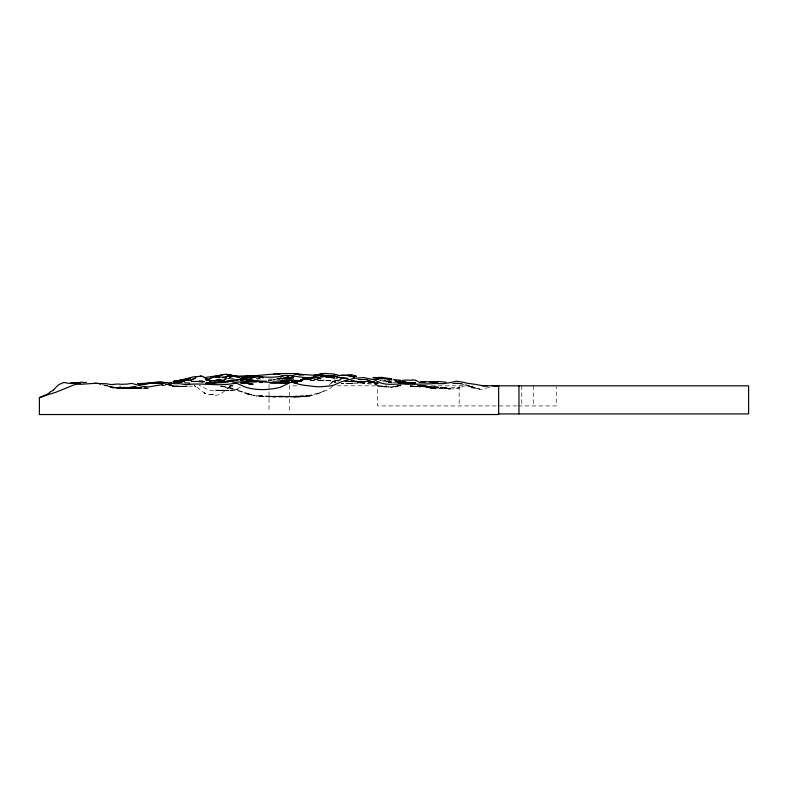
<?xml version="1.0" encoding="UTF-8"?>
<svg xmlns="http://www.w3.org/2000/svg" width="788" height="788" viewBox="0 0 788 788"><rect width="100%" height="100%" fill="white"/><g stroke="black" fill="none" stroke-linecap="round" stroke-linejoin="round"><path stroke-width="0.59" stroke-dasharray="3.94 2.96" d="M329.286 384.672L334.339 380.584L330.97 383.175M332.664 386.386L327.581 390.257L323.267 391.173M337.648 381.293L341.421 378.614M240.458 387.233L234.125 390.513L209.155 390.267L199.059 385.224M317.397 392.976L311.536 395.537M191.445 381.914L193.099 381.067M317.397 393.872L321.593 391.961C306.887 399.979 289.285 395.674 273.436 396.886L268.344 396.6L283.581 397.182L311.536 395.812L298.8 397.083L293.757 396.886L298.8 396.039L293.757 396.876L306.384 396.098L293.757 396.886L306.384 396.098M320.765 392.385L324.981 390.69M378.26 381.569L380.781 380.377M400.777 385.046L391.794 387.272L381.619 386.672L378.26 386.071L371.503 381.333L378.26 386.002L386.75 386.819L378.26 386.002L374.881 383.598M280.183 380.062L276.805 379.767L275.12 380.456L280.183 379.767M167.312 384.288L162.968 385.756M381.441 380.2L381.096 380.328A34.16 17.395 -90 0 1 380.259 380.584M489.259 387.312L489.87 387.085M488.924 387.44L488.767 387.499A31.126 15.849 90 0 1 487.408 387.883L485.181 388.198A24.664 12.559 90 0 0 484.699 388.277A12.815 6.521 90 0 0 484.009 388.484L482.295 389.361A10.195 5.191 90 0 1 481.557 389.548L480.759 389.548A20.488 10.431 -90 0 1 479.961 389.42L479.715 389.351A20.409 10.392 -90 0 1 479.271 389.203L478.188 388.789A12.49 6.363 -90 0 0 477.183 388.642M320.765 378.279L313.998 379.767M371.503 379.757L364.745 381.579L356.284 381.599L373.748 382.111M169.43 383.431L165.204 384.869L169.43 384.426L167.312 384.199M169.43 383.5L165.204 384.869L169.43 384.239L165.204 384.869L168.376 384.081M288.674 378.979L283.581 379.195L287.659 378.998L283.581 378.861L293.757 377.393L281.877 379.038L293.757 377.649L283.581 378.861L288.674 379.087M286.142 378.102L283.581 378.9L293.757 377.728M288.457 376.595L283.581 377.964L280.183 377.964L287.659 378.486M460.31 387.657L459.443 387.854M249.697 378.87L251.983 378.26M285.837 377.373L283.581 377.964L288.674 378.624L283.581 377.649L286.97 377.078M204.762 381.422L204.171 381.589A26.95 13.721 90 0 1 203.432 381.766A19.661 10.008 90 0 1 202.555 381.845L202.043 381.835L204.831 381.865M313.998 379.934L316.264 379.353M425.766 386.12L431.243 388.198A19.542 9.948 -90 0 0 432.573 388.563L433.922 388.642A38.395 19.552 -90 0 1 434.523 388.691L435.725 388.848A21.01 10.697 -90 0 0 436.966 388.848L440.443 388.622A15.13 7.703 90 0 0 441.142 388.553L444.924 387.637A10.894 5.546 -90 0 1 446.491 387.597M209.155 381.205L222.758 378.23M387.765 382.111L391.794 381.234M131.645 386.662L132.453 386.504A30.791 15.671 -90 0 1 133.674 386.396L134.738 386.376M389.784 381.284L384.702 382.141M131.448 386.711L129.133 387.194A23.847 12.145 -90 0 1 127.794 387.312L126.08 387.243A19.828 10.096 90 0 0 125.479 387.292L124.494 387.489A26.171 13.327 90 0 1 123.233 387.637L117.904 387.578M450.943 387.568L459.355 387.873L458.833 387.982A31.175 15.868 -90 0 1 457.976 388.1L456.587 388.179A15.73 8.008 -90 0 0 455.72 388.435L455.326 388.573A19.247 9.801 -90 0 1 454.745 388.76A13.977 7.112 -90 0 1 454.046 388.858L453.208 388.858A33.057 16.824 90 0 0 452.657 388.878L451.82 388.937M352.147 380.21L351.94 380.249A12.903 6.57 -90 0 1 350.63 380.338M292.988 376.9L288.674 377.679L292.722 376.95M317.397 379.166L324.114 378.26M220.768 380.052L209.155 381.274M230.598 379.235L236.558 378.841M276.805 378.27L280.183 378.87L276.805 378.27L293.757 377.659L283.581 378.496L293.757 377.659L288.674 377.748L283.581 378.979L276.805 378.348M319.032 378.339L319.701 378.23M208.751 380.86L210.081 381.047A11.997 6.107 90 0 0 210.672 381.047L210.8 381.028A26.634 13.554 90 0 0 211.214 380.959L219.33 379.639L222.758 380.259L218.759 380.102M341.421 379.905L338.062 380.092L332.664 378.092M445.358 387.548L438.325 388.149M444.205 387.617L438.325 388.031L444.205 387.765L442.521 387.686L450.943 388.563L410.44 385.933L434.021 387.381L418.605 385.135M378.26 383.786C370.921 384.721 363.199 383.51 356.284 380.998L364.745 382.761L357.949 381.559L371.503 382.771L378.26 382.476M141.525 387.479L131.379 388.208L112.29 388.021M210.849 381.944L209.155 380.653L214.208 380.555M133.33 386.406L135.733 386.09M192.597 386.169L173.606 386.11L171.508 385.194M285.63 377.304L283.581 377.57L288.674 378.664M370.37 380.476L368.114 380.752L370.37 380.299L366.991 379.983L370.37 380.299C362.047 382.633 353.113 382.17 344.602 381.146M141.525 387.538L119.54 388.189L111.098 387.016L119.54 388.189L141.525 388.169C128.316 387.893 114.595 389.518 102.056 384.445M276.805 396.886L270.038 397.182L259.892 395.684M303.843 395.084L293.757 396.275L276.805 396.581L293.757 396.275M317.397 378.792L320.765 378.407M140.412 387.174L128.001 388.474L119.54 387.745L128.001 388.179L140.412 387.075M288.674 377.885L293.757 377.363M351.202 381.264L344.602 381.028L357.949 381.825L373.187 381.55M217.389 380.24L219.33 380.062L214.375 380.535M386.75 381.431L388.77 381.225M330.97 377.964L334.339 377.649L330.97 377.373L334.339 377.974M194.311 385.371L195.552 386.809L194.311 385.371C199.994 388.415 204.299 395.556 211.706 394.611C221.694 397.753 224.708 388.582 232.824 385.174L229.485 386.475L232.824 385.49L229.485 386.209L232.824 386.1L229.485 385.775M148.321 388.169L126.326 387.716L131.379 388.169L138.146 387.578C129.183 387.469 119.658 390.287 111.098 386.563L119.54 388.149L111.098 387.135L119.54 388.051M140.402 387.863L124.642 388.198L148.321 388.07L128.001 387.883L140.402 387.903L124.642 388.474M213.676 381.165L218.197 380.762L210.406 381.057M260.513 378.998L249.727 379.008M456.016 388.179L459.355 387.873M212.553 380.663L215.912 380.368M270.038 379.166L272.303 378.959M374.881 381.412L354.61 381.865L374.881 381.264M388.405 382.466L395.152 382.17M273.436 396.275L266.659 395.98M458.271 383.165L451.957 382.919M200.566 381.727L204.653 381.865L191.917 381.185M451.189 388.986L449.475 389.075A10.077 5.132 90 0 1 448.175 388.681L445.9 387.873L449.278 389.055L442.521 387.578L420.634 385.519L432.366 388.523M148.321 388.07L128.001 388.09L119.54 386.002M136.836 386.199L134.768 386.376M232.824 378.23L227.249 378.407L229.485 378.841L226.126 378.368M173.606 385.568L171.498 385.105L173.606 386.11L187.199 386.406L173.606 386.524L166.258 384.288M187.199 386.406L173.606 386.484L166.258 384.022L173.606 386.524L165.204 383.667M291.205 378.22L293.757 378.063L288.674 378.348M276.805 396.285L283.581 396.078L270.038 396.285L259.892 395.379M354.61 381.865L357.949 381.697M217.616 390.356L232.824 390.444L214.228 390.208L226.126 390.227L219.33 390.287M357.949 381.865L368.114 380.978L356.284 381.766M386.75 380.771L391.794 382.466L397.398 382.219M232.824 379.126L234.558 379.136M138.146 387.883L128.001 388.001M123.519 387.617L131.379 387.578L128.001 387.312M378.26 383.007L341.421 383.362M385.903 380.614L381.619 380.693M382.643 381.835L386.75 381.717M477.183 388.642L473.391 388.385A13.829 7.043 90 0 1 472.938 388.129C466.742 384.327 459.118 383.5 451.957 383.608M271.732 380.023L268.344 380.22L276.805 379.767M368.114 379.392L359.062 379.264L364.745 379.767L361.298 379.757L357.949 379.205M451.957 383.589L462.792 383.648M461.669 383.657L456.016 383.667M349.537 383.362L352.916 383.401L341.421 383.323L343.519 383.362M366.893 379.452L359.062 379.255M249.727 379.166L253.125 379.166M199.059 380.663L205.776 380.663M310.61 380.663L324.114 380.584L313.998 379.166M204.663 381.865L196.409 381.55M296.721 385.825L289.344 385.825L289.344 412.695M337.175 385.825L386.494 385.825M397.191 385.825L402.481 385.825M417.236 385.825L427.076 385.825M431.391 385.825L472.918 385.825M131.379 387.873L144.923 388.169M246.339 393.567L256.504 395.98L268.344 396.768M246.339 393.862L251.402 394.601L240.458 391.153C248.604 394.906 257.686 396.482 266.659 396.275M283.581 396.886L298.8 396.876M516.889 405.928L377.649 405.928L377.649 385.825M518.09 405.928L556.23 405.928L556.23 387.016M335.993 382.732L330.97 380.702L317.397 380.368L330.97 380.663L335.993 382.013M121.234 387.568L128.001 387.272L126.316 387.233M256.504 395.98L259.892 395.98M293.757 396.876L298.8 396.906M351.202 383.372L352.916 383.401M330.97 380.702L317.397 380.062M444.205 387.883L450.943 388.72L444.205 387.863L445.9 387.923M417.591 385.224L425.619 385.913L420.634 385.086L425.619 386.977L434.129 388.651L429.824 388.031L420.634 385.086L425.619 386.09L423.934 385.391A23.157 11.79 -90 0 1 423.609 385.214M453.986 383.451L456.016 383.5L453.77 383.441M270.038 380.722L271.732 380.771M273.436 396.886L271.732 396.61L275.12 396.935M190.627 381.412L195.552 381.569L192.597 381.215M409.868 386.13L438.325 387.243L415.562 386.268L434.021 387.558L438.325 387.056L425.619 386.997L434.021 387.381M259.892 396.285L266.659 396.581M202.417 382.279L191.445 381.146M361.298 379.58L364.745 379.777L357.949 379.156L361.298 380.062L357.949 379.117M117.855 387.578L117.126 387.538A23.216 11.82 90 0 0 116.181 387.607L113.649 388.11A16.883 8.599 -90 0 1 112.576 388.07A21.306 10.845 -90 0 1 111.098 387.607A34.485 17.553 -90 0 1 110.684 387.42L109.522 386.829A30.249 15.396 90 0 0 107.72 386.14M210.849 394.561L210.002 394.424L211.706 394.611M411.464 386.1L420.634 387.016M410.44 386.031L415.562 386.347M457.148 383.155L461.669 383.529M368.114 381.264L374.881 382.052L371.503 381.569M334.339 381.579L335.993 382.288L327.581 380.368M222.758 380.072L219.33 379.757L213.174 380.634L219.33 379.688L222.758 380.161M260.01 378.526L258.257 378.289A40.001 20.36 -90 0 0 256.898 378.25L255.873 378.279A31.737 16.154 -90 0 1 254.701 378.23M344.602 380.89L351.202 381.865L347.853 381.264M105.454 385.174L107.72 385.47M330.97 377.294L334.339 377.826M359.062 379.136L361.298 379.511M285.108 377.235L285.364 377.285A11.328 5.762 90 0 0 286.3 377.255M222.758 386.997L220.473 386.179L251.402 394.65M364.755 379.205L365.346 379.314M246.339 393.567L249.697 394.167M107.72 385.696L104.213 385.165M335.442 378.171L337.648 378.565M192.302 381.264L195.552 381.875M166.406 384.209L173.606 385.687L166.406 384.199M107.326 386.051L106.331 385.844A34.869 17.75 -90 0 1 105.493 385.608L104.262 385.184L107.72 385.815L105.454 385.253M352.059 380.299L357.112 381.52L349.537 380.22M222.728 386.228L234.558 388.711L240.458 390.779L221.595 385.982M108.843 385.972L111.098 386.681M384.199 379.914L385.903 380.486M470.574 386.711L469.579 386.376L471.766 387.341L469.579 386.169L479.715 389.075L463.915 384.032M425.619 386.09L423.156 385.204L429.824 387.361L438.325 388.307L429.824 387.351L423.156 385.184M388.77 381.343L391.794 382.466M389.272 381.678L391.794 382.682M446.481 387.676L448.175 388.681M209.155 380.358L210.849 381.402M472.938 388.129L472.061 387.538M371.503 381.333L373.187 382.416M533.259 385.825L533.259 405.928M521.774 385.825L521.774 405.928M459.168 385.825L459.168 405.928M269.033 378.388L269.033 383.214M269.033 384.416L269.033 390.444M269.033 391.646L269.033 412.134M472.081 387.44A29.599 15.071 -90 0 0 468.249 386.14L466.368 385.903A29.767 15.149 90 0 0 464.969 385.933L463.886 386.081A16.775 8.54 90 0 0 462.182 386.632L461.354 387.184A14.342 7.299 -90 0 1 460.31 387.657M400.777 385.115L395.162 386.839L400.777 385.155L391.794 387.006L381.619 386.672L391.794 386.967L398.521 385.992L395.162 386.731L400.777 385.086L395.162 386.977L400.777 385.155M306.384 395.606L303.843 396.571L311.536 394.946L306.384 395.606M213.39 394.296L212.553 394.532L213.39 394.296M164.081 385.174L161.845 385.765L164.081 385.165M288.674 376.664L283.581 377.984L288.674 376.664M169.43 383.933L165.204 384.977L169.43 383.943M169.43 384.16L165.204 384.879L169.43 384.16M187.199 386.11L184.678 386.386L187.199 386.12M438.325 387.056L434.021 387.529L438.325 387.125M218.187 380.762L212.553 380.968L218.187 380.771M324.114 380.072L320.765 380.368L324.114 380.072M378.26 383.667L374.881 383.963L378.26 383.667M311.536 395.212L308.975 395.409L311.536 395.212M391.794 382.003L388.405 382.21L391.794 382.003M317.397 379.461L313.998 379.639L317.397 379.501M357.949 382.771L357.112 382.781L364.745 383.066L357.949 382.771M313.998 380.269L309.979 380.318L313.998 380.269M124.642 387.568L122.376 387.597L128.001 388.169L119.54 387.135L124.642 387.578M197.296 381.254L193.582 381.175L202.417 381.274L197.296 381.254M229.485 390.296L226.126 390.306L229.485 390.296M275.12 379.826L273.436 379.767L275.12 379.826M182.146 386.337L173.606 386.021L171.508 385.165L173.606 386.021L182.146 386.376M374.881 382.17L371.503 381.865L374.881 382.239M202.417 381.865L199.059 381.559L202.417 381.865M420.634 386.347L417.591 386.002L420.634 386.347M335.993 380.309L334.339 380.062L339.332 381.018L335.993 380.309M222.758 380.328L219.33 379.767L222.758 380.368M128.001 388.169L126.326 387.863L128.001 388.208M251.402 394.798L249.697 394.463L253.125 395.379L251.402 394.798M288.674 378.132L284.596 377.304L288.674 378.132M232.824 388.681L229.485 387.873L232.824 388.681M173.606 385.706L170.474 384.544L173.606 385.706M205.776 393.665L204.092 392.887L205.776 393.665"/><path stroke-width="1.18" d="M53.584 389.912L55.928 387.302A36.603 18.636 -90 0 1 56.352 386.839L57.751 385.499A25.413 12.933 90 0 1 59.858 384.18L63.513 382.574A20.439 10.402 90 0 1 65.276 382.673L67.66 383.155A38.179 19.434 -90 0 0 69.216 383.323L70.299 383.362M222.758 380.939L226.126 378.87L219.33 382.505L222.758 381.264L215.912 382.702M337.648 376.034L335.993 376.95L342.475 378.141L339.332 377.314M495.79 385.933L495.012 386.347A21.099 10.746 -90 0 1 494.697 386.504M175.734 381.776L184.678 380.043L175.734 381.215L177.861 381.018M247.452 381.786L249.697 380.968L253.125 381.481L249.697 381.037L247.452 381.806L249.697 380.968L256.504 381.569L253.125 381.776C265.241 380.693 277.1 384.908 289.235 382.091L270.038 383.066M227.249 381.747L240.458 379.274C229.15 382.19 217.153 381.609 205.776 383.066M294.771 382.712L298.8 381.264L294.771 382.741M172.956 381.766L173.202 381.678A20.321 10.342 90 0 1 174.483 381.392L175.566 381.372A30.249 15.405 90 0 0 176.059 381.343M302.838 379.806L298.8 381.185L303.843 378.565L310.984 379.018L304.867 379.422M173.606 381.599L184.678 379.55L173.606 381.244C179.595 382.15 184.855 377.363 190.627 378.555M339.332 375.403L347.853 375.255L354.61 377.068L347.853 375.561L351.202 374.664L356.284 376.162M288.674 381.727L283.581 381.569L288.674 381.727L283.581 383.372L280.183 382.771L283.581 383.303L288.674 381.894L283.581 383.372L288.674 382.259M302.73 379.836L293.757 382.761L302.73 379.983L293.757 381.993L301.607 380.496L293.757 381.697L301.607 380.663L293.757 380.762L301.834 380.634M184.678 380.397L186.362 379.846M182.146 380.21L183.417 379.836M170.228 382.564L171.36 382.269M348.7 375.315L347.853 375.551L348.7 375.6M187.199 379.58L184.678 380.249L187.199 379.727M322.43 374.093L315.692 375.285L324.114 373.463L334.339 374.064M393.517 379.639L396.305 379.796A19.818 10.086 90 0 0 397.388 379.983L400.54 380.279M187.623 380.279L189.337 380.003L187.623 380.279L188.48 380.121M334.339 374.704L335.205 374.497A10.392 5.289 90 0 1 335.826 374.467L338.604 375.295M182.146 380.111L177.861 380.791C184.747 381.303 190.499 376.093 197.296 376.595L196.409 376.644L202.417 376.162L207.461 379.186M234.558 376.231L253.125 375.61L249.697 376.162C267.743 374.783 285.788 372.005 303.843 374.655L298.8 374.812C305.015 374.113 311.152 375.374 317.397 375.265L315.692 375.206L320.765 374.369M332.664 375.423L329.286 375.994L330.97 375.866L317.397 374.93M241.443 383.392L246.339 382.722L253.125 384.268L249.697 384.012L246.339 382.722L249.697 383.963L246.339 382.761L241.64 383.313M405.308 383.667L415.562 382.466M328.714 377.156L330.97 376.753L329.286 377.048M313.998 375.265L324.114 373.463M374.881 379.166L384.199 378.545L391.794 379.875M273.436 374.359L275.12 374.064M182.146 380.358L184.678 379.934L177.861 380.791M173.606 382.072L182.146 380.959L173.606 382.072L182.146 381.875L173.606 382.328M241.443 383.293L243.393 382.978L240.458 382.938M410.44 382.702L415.562 382.623L398.521 383.431M140.402 384.278L158.427 381.894L164.081 382.505L151.67 382.771L165.204 382.466M373.187 377.816L381.619 377.363L391.794 378.87L389.272 378.378M297.795 381.234L293.757 381.559L301.607 380.634L293.757 380.456L301.607 380.604L291.501 381.825L298.8 380.89L293.757 381.323M146.046 384.12L148.292 383.815M293.757 381.559L301.607 380.634M305.902 379.461L310.984 378.9M155.049 382.525L160.703 382.564L151.67 382.869M174.828 381.963L178.492 381.579M288.674 380.476L281.877 380.85L286.142 381.215L280.183 380.663M259.892 381.569L249.697 380.358L246.339 380.683L266.659 381.264M144.923 383.667L138.146 383.608L144.923 384.406L138.146 383.648L161.845 382.466L158.427 382.732L160.703 382.781M151.67 383.372L161.845 382.466M209.155 383.076L205.776 383.372L226.126 382.476M304.867 379.392L310.984 378.949M82.336 382.032L77.283 382.879L72.22 382.623M83.065 382.574L85.065 382.436A21.463 10.924 -90 0 1 86 382.505L86.325 382.564M373.187 377.491L379.934 377.669L378.26 377.659M413.001 380.033L414.074 379.993A17.503 8.904 -90 0 1 415.709 380.397M412.548 380.062L411.375 380.131A22.754 11.584 -90 0 0 410.518 380.279L406.628 380.082A15.996 8.146 -90 0 0 405.308 380.082L403.84 380.338A28.664 14.598 90 0 1 402.461 380.407L401.939 380.377M232.824 382.18C240.862 382.535 248.466 380.377 256.504 381.569M204.092 377.698L222.758 374.911L219.33 375.846C225.22 372.635 231.534 375.482 237.562 376.497L235.563 376.319M73.905 383.066L70.526 383.086L80.662 383.372M158.427 382.771L161.845 382.771M482.354 385.825L487.575 385.825M492.116 385.825L494.903 385.825M497.001 385.825L748.6 385.825L748.6 413.927L498.095 413.927M253.125 381.569L249.697 381.559L253.125 381.569L249.697 380.939L246.339 381.648L251.983 381.707M253.125 380.663L246.339 380.23L253.125 380.663L249.697 380.358M437.251 381.875L434.021 381.835L438.325 381.648L429.824 381.894L438.325 381.5L445.9 382.17M341.421 375.236L350.089 375.462M420.634 381.835L437.251 381.855M162.949 382.564L158.427 382.466L160.703 382.869M246.339 375.561L249.697 375.856M184.678 382.791L189.77 383.155M376.575 378.841L378.26 378.91M411.001 383.342L398.521 382.17L395.162 380.968L398.521 381.855M259.892 382.446L262.148 382.554M347.853 375.364L350.089 375.492M497.228 385.588L498.627 385.884L498.656 414.537L39.4 414.537L39.4 397.497A6.865 3.497 -90 0 0 40.218 397.359L41.715 396.581A29.481 15.011 -90 0 1 42.857 396.049L43.882 395.665A50.629 25.777 -90 0 0 44.433 395.428L47.605 394.02A16.873 8.589 90 0 0 48.767 393.222L50.294 391.922A13.603 6.925 -90 0 1 50.649 391.666L52.619 390.661A14.036 7.151 -90 0 0 53.476 390.011M308.975 379.097L303.843 378.723L298.8 381.205L303.843 378.723C314.038 378.851 324.075 375.925 334.339 375.994L325.848 377.028L334.339 375.866L337.648 377.344M381.619 378.26L383.677 378.417M403.042 382.269L412.144 383.303M347.853 378.26L338.485 377.344M411.001 383.392L398.521 381.028L409.868 383.283M97.663 383.352L95.614 383.165A29.274 14.903 90 0 0 94.993 383.135M342.987 378.23L347.853 378.87M405.308 382.16L413.286 383.382M389.784 380.23L387.765 379.767M322.43 375.945L319.081 375.137M335.176 376.181L336.821 376.674M319.081 377.353L315.692 376.546L311.536 378.033L313.998 377.048C303.203 379.392 292.722 374.133 281.877 375.837L283.581 375.62C270.294 379.353 256.789 374.999 243.393 377.738L256.504 376.526L243.393 377.038L234.558 376.477L237.562 376.802L234.125 375.915L229.485 377.156L233.258 376.171L229.485 375.856L222.758 377.353L226.126 377.866C220.571 376.851 214.297 376.053 209.155 378.959L210.849 378.348L205.776 379.767L208.032 379.757L205.776 379.471L208.032 380.062M378.26 377.363L380.505 377.964M100.608 384.17L99.633 383.874M208.032 379.964L205.776 379.166L208.032 380.161M415.709 380.387L417.364 381.126A29.363 14.942 -90 0 1 418.458 381.747L419.659 382.544M395.162 380.752L398.521 382.21M518.967 385.825L518.967 413.927M39.4 397.497A4.836 4.836 0 0 0 40.09 397.477L51.082 393.675A43.409 43.409 0 0 0 57.416 391.636L73.895 384.879A14.686 14.686 0 0 1 77.707 384.249L80.248 384.278A18.784 18.784 0 0 0 81.499 384.239L94.196 383.362L106.863 383.795A7.555 7.555 0 0 1 108.143 384.091C112.26 385.48 116.476 383.264 120.81 384.288A38.159 38.159 0 0 1 122.081 384.268L127.163 384.111A12.421 12.421 0 0 0 128.424 383.874L131.803 383.401L141.101 385.992L148.311 386.967L160.988 384.82A6.107 6.107 0 0 0 162.269 384.327L164.781 382.919A4.265 4.265 0 0 1 166.061 382.574L171.528 383.303A36.652 36.652 0 0 0 179.152 383.628L185.082 384.475A7.831 7.831 0 0 0 186.352 384.702C201.501 382.594 216.739 386.356 231.977 383.756A31.628 31.628 0 0 0 233.258 383.618L235.858 383.372A7.25 7.25 0 0 1 237.119 383.47L242.556 385.874A23.532 23.532 0 0 0 243.817 386.504C254.859 390.69 268.038 390.168 279.336 387.568A52.717 52.717 0 0 1 280.607 387.125L290.742 382.357A5.368 5.368 0 0 1 292.88 382.288L300.061 384.574A36.356 36.356 0 0 1 303.843 385.243L313.585 386.366A16.164 16.164 0 0 0 314.845 386.563L317.82 386.76A37.075 37.075 0 0 0 321.179 386.731L330.507 385.903A16.863 16.863 0 0 0 334.762 384.751L340.189 382.347A29.048 29.048 0 0 0 341.46 381.737L354.186 378.289A26.408 26.408 0 0 0 355.447 378.23L363.908 377.59L371.079 379.087A27.531 27.531 0 0 1 375.295 380.2C384.977 387.223 397.359 382.741 408.273 384.327A15.228 15.228 0 0 1 409.543 384.229L414.636 384.308A18.685 18.685 0 0 0 415.897 384.239L431.952 383.756A11.909 11.909 0 0 1 433.203 383.529L442.107 383.657A12.194 12.194 0 0 0 443.368 383.667L448.431 382.919A40.789 40.789 0 0 1 449.702 382.712L456.439 381.225L462.379 382.081A33.874 33.874 0 0 1 466.191 383.066L475.922 384.475A33.854 33.854 0 0 0 477.193 384.721L482.68 385.706A16.45 16.45 0 0 0 486.501 385.746L496.322 385.775A20.173 20.173 0 0 1 498.656 385.893M495.8 385.943A11.623 5.92 90 0 1 497.228 385.559M195.552 377.994L190.627 380.21L195.552 377.994M229.485 380.939L227.249 381.825L232.824 380.909L226.126 381.51L229.485 380.988M243.393 377.836L240.458 378.762L246.339 377.363L243.393 377.885M229.485 375.856L226.126 376.753L229.485 375.856L232.824 376.457L229.485 375.856M217.616 375.758L215.912 376.132L217.616 375.777M214.789 382.919L212.553 383.372L214.789 382.968M256.504 376.162L253.125 376.802L256.504 376.201L263.281 377.679L256.504 376.152L253.125 376.762L256.504 376.152M246.339 379.166L240.458 380.2L246.339 379.186L249.697 379.422L240.458 379.619L249.697 379.461L246.339 379.166M200.753 376.181L199.916 376.319L200.753 376.191M273.436 382.17L271.732 382.456L283.581 382.18L273.436 382.17M425.619 381.569L420.634 382.269L425.619 381.589M217.616 376.969L215.912 377.166L219.33 376.989L217.616 376.969M184.678 381.353L177.861 381.963L184.678 381.353M434.021 381.963L431.923 382.121L434.021 381.973M232.824 376.152L229.485 376.27L233.691 376.369L232.824 376.152M293.757 380.318L288.674 380.092L293.757 380.318M280.183 373.758L276.805 373.758L280.183 373.778M229.485 374.694L226.126 374.389L232.824 375.866L229.485 374.694M415.562 383.362L405.308 383.066L415.562 383.372M144.923 383.963L138.146 383.667L144.923 383.963M283.581 380.939L281.877 380.85L286.142 381.303L283.581 380.939M298.8 374.438L293.757 373.482L298.8 374.467M293.757 375.876L291.205 375.561L293.757 375.896M263.281 377.501L259.892 377.058L263.281 377.501M409.868 383.441L405.308 382.801L409.868 383.441M323.001 376.26L320.765 375.856L323.001 376.26M356.284 376.575L354.61 376.171L356.284 376.575M431.923 382.091L429.824 381.569L431.923 382.091M239.493 377.137L237.562 376.644L239.493 377.137M249.697 383.648L248.003 383.175L249.697 383.648"/></g></svg>
